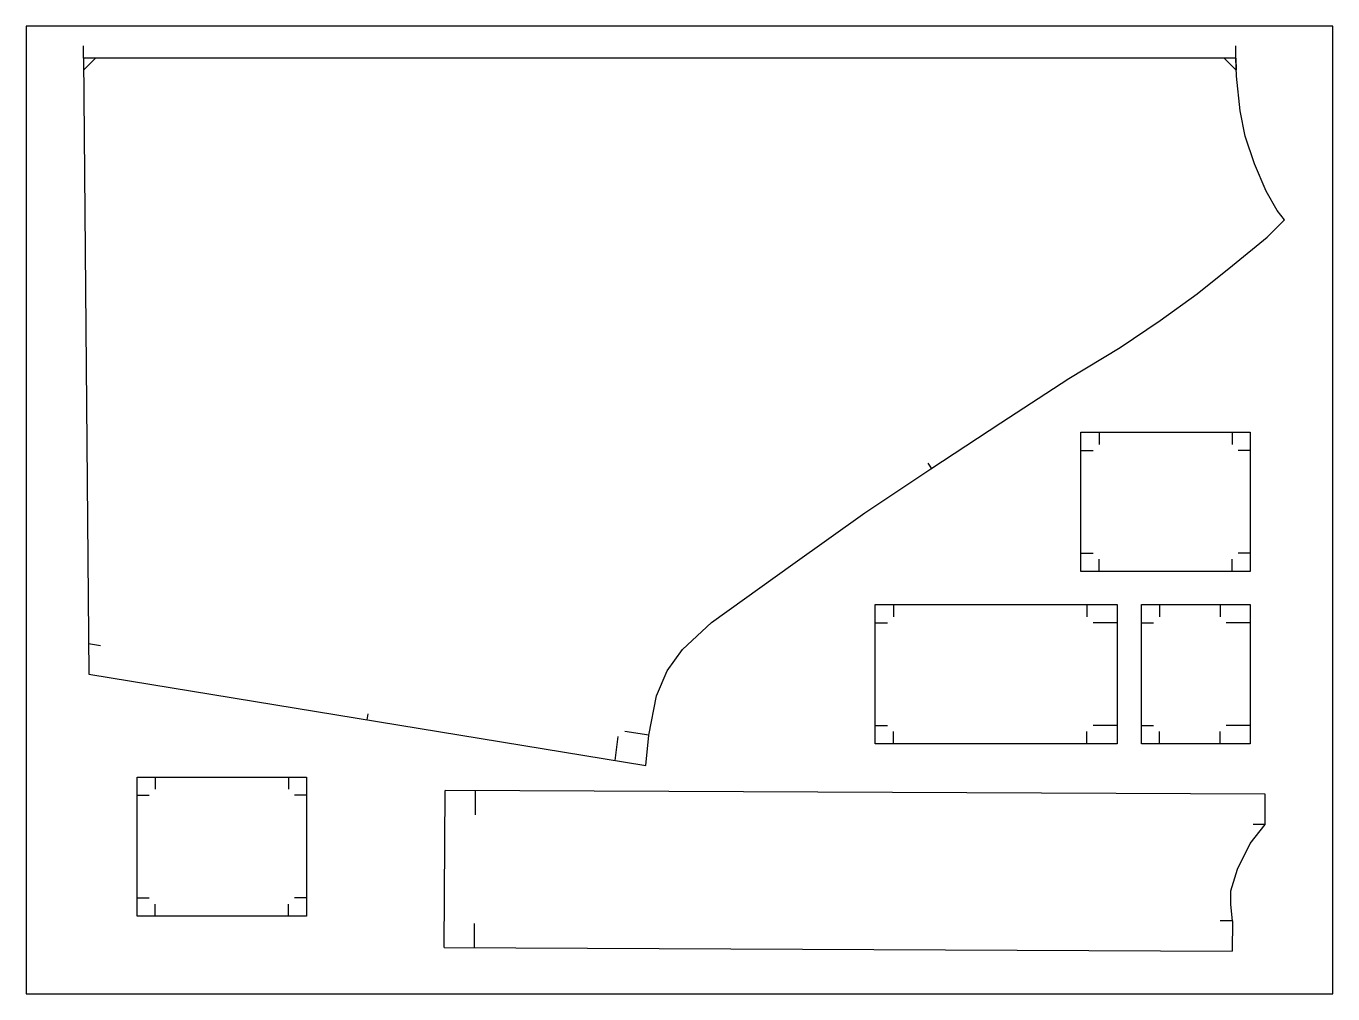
# Model space of a CAD drawing. Extents: x 7849 to 8534, y 1194 to 1702.
import ezdxf

# ---------------------------------------------------------------- set-up
doc = ezdxf.new("R2010")
doc.units = 0
doc.header["$LTSCALE"] = 6.96367
doc.header["$MEASUREMENT"] = 0
for name, color, linetype in [('0_MATERIAL_1', 55, 'Continuous'), ('6_CUT_1', 5, 'Continuous'), ('7_NOTCHES_1', 3, 'Continuous')]:
    doc.layers.add(name, color=color, linetype=linetype)

msp = doc.modelspace()

# ---------------------------------------------------------------- linework, layer by layer
at = {"layer": '0_MATERIAL_1', "color": 55, "linetype": 'Continuous', "lineweight": 25}
for p, q in [((7848.6, 1701.8), (7848.6, 1193.8)), ((8534.4, 1701.8), (7848.6, 1701.8)), ((8534.4, 1193.8), (8534.4, 1701.8)), ((7848.6, 1193.8), (8534.4, 1193.8))]:
    msp.add_line(p, q, dxfattribs=at)
at = {"layer": '6_CUT_1', "color": 4, "linetype": 'Continuous', "lineweight": 25}
msp.add_line((8483.4, 1685.05), (7878.71, 1685.05), dxfattribs=at)
at = {"layer": '6_CUT_1', "color": 5, "linetype": 'Continuous', "lineweight": 25}
for p, q in [((7878.71, 1685.05), (7881.48, 1361.61)), ((8483.83, 1675.56), (8483.4, 1685.05)), ((8485.72, 1657.3), (8483.83, 1675.56)), ((8488.29, 1643.97), (8485.72, 1657.3)), ((8493.31, 1629.6), (8488.29, 1643.97)), ((8499.4, 1615.24), (8493.31, 1629.6)), ((8505.1, 1605.09), (8499.4, 1615.24)), ((8509, 1600.2), (8505.1, 1605.09)), ((8499.93, 1590.99), (8509, 1600.2)), ((8481.77, 1576.1), (8499.93, 1590.99)), ((8463.26, 1561.2), (8481.77, 1576.1)), ((8443.69, 1547.34), (8463.26, 1561.2)), ((8422.71, 1533.13), (8443.69, 1547.34)), ((8395.77, 1516.76), (8422.71, 1533.13)), ((8360.1, 1493.64), (8395.77, 1516.76)), ((8323.39, 1469.47), (8360.1, 1493.64)), ((8402.18, 1415.59), (8402.18, 1488.61)), ((8402.18, 1488.61), (8491.08, 1488.61)), ((8491.08, 1488.61), (8491.08, 1415.59)), ((8288.77, 1446.36), (8323.39, 1469.47)), ((8251.03, 1419.37), (8288.77, 1446.36)), ((8208.38, 1388.82), (8251.03, 1419.37)), ((8491.08, 1415.59), (8402.18, 1415.59)), ((8294.23, 1398.12), (8421.23, 1398.12)), ((8294.23, 1325.1), (8294.23, 1398.12)), ((8421.23, 1398.12), (8421.23, 1325.1)), ((8433.93, 1325.1), (8433.93, 1398.12)), ((8433.93, 1398.12), (8491.08, 1398.12)), ((8491.08, 1398.12), (8491.08, 1325.1)), ((8193.03, 1374.65), (8208.38, 1388.82)), ((8185.03, 1363.34), (8193.03, 1374.65)), ((7881.48, 1361.61), (8173.81, 1313.71)), ((8179.51, 1350.3), (8185.03, 1363.34)), ((8175.4, 1329.53), (8179.51, 1350.3)), ((8173.81, 1313.71), (8175.4, 1329.53)), ((8421.23, 1325.1), (8294.23, 1325.1)), ((8491.08, 1325.1), (8433.93, 1325.1)), ((7906.88, 1234.61), (7906.88, 1307.64)), ((7906.88, 1307.64), (7995.78, 1307.64)), ((7995.78, 1307.64), (7995.78, 1234.61)), ((8068.04, 1218.08), (8068.44, 1300.61)), ((8498.92, 1298.62), (8068.44, 1300.61)), ((8498.84, 1282.75), (8498.92, 1298.62)), ((8491.08, 1272.71), (8498.84, 1282.75)), ((8484.32, 1259.24), (8491.08, 1272.71)), ((8480.82, 1247.94), (8484.32, 1259.24)), ((8480.93, 1240.68), (8480.82, 1247.94)), ((7995.78, 1234.61), (7906.88, 1234.61)), ((8481.66, 1232.06), (8480.93, 1240.68)), ((8481.66, 1232.06), (8481.59, 1216.19)), ((8068.04, 1218.08), (8481.59, 1216.19))]:
    msp.add_line(p, q, dxfattribs=at)
at = {"layer": '7_NOTCHES_1', "color": 3, "linetype": 'Continuous', "lineweight": 25}
for p, q in [((7878.71, 1685.05), (7878.71, 1691.4)), ((8483.4, 1685.05), (8483.4, 1691.4)), ((7878.71, 1685.05), (7878.71, 1678.7)), ((7878.71, 1678.7), (7885.06, 1685.05)), ((8483.4, 1685.05), (8474.35, 1685.05)), ((8483.66, 1678.7), (8477.32, 1685.05)), ((8483.4, 1685.05), (8483.66, 1678.7)), ((8411.7, 1488.61), (8411.7, 1482.26)), ((8481.55, 1488.61), (8481.55, 1482.26)), ((8402.18, 1479.09), (8408.53, 1479.09)), ((8491.08, 1479.09), (8484.73, 1479.09)), ((8323.81, 1469.75), (8322.07, 1472.4)), ((8402.18, 1425.11), (8408.53, 1425.11)), ((8411.7, 1415.59), (8411.7, 1421.94)), ((8481.55, 1415.59), (8481.55, 1421.94)), ((8491.08, 1425.11), (8484.73, 1425.11)), ((8303.75, 1398.12), (8303.75, 1391.77)), ((8405.35, 1398.12), (8405.35, 1391.77)), ((8443.45, 1398.12), (8443.45, 1391.77)), ((8475.2, 1398.12), (8475.2, 1391.77)), ((8294.23, 1388.6), (8300.58, 1388.6)), ((8421.23, 1388.6), (8408.53, 1388.6)), ((8433.93, 1388.6), (8440.28, 1388.6)), ((8491.08, 1388.6), (8478.38, 1388.6)), ((7881.34, 1377.72), (7887.61, 1376.69)), ((8027.65, 1337.66), (8028.16, 1340.79)), ((8175.4, 1329.53), (8162.87, 1331.59)), ((8294.23, 1334.62), (8300.58, 1334.62)), ((8303.75, 1325.1), (8303.75, 1331.45)), ((8405.35, 1325.1), (8405.35, 1331.45)), ((8421.23, 1334.62), (8408.53, 1334.62)), ((8433.93, 1334.62), (8440.28, 1334.62)), ((8443.45, 1325.1), (8443.45, 1331.45)), ((8475.2, 1325.1), (8475.2, 1331.45)), ((8491.08, 1334.62), (8478.38, 1334.62)), ((8157.75, 1316.34), (8159.33, 1328.94)), ((7916.4, 1307.64), (7916.4, 1301.29)), ((7986.25, 1307.64), (7986.25, 1301.29)), ((7906.88, 1298.11), (7913.23, 1298.11)), ((7995.78, 1298.11), (7989.43, 1298.11)), ((8084.31, 1300.54), (8084.25, 1287.84)), ((8498.84, 1282.75), (8492.49, 1282.78)), ((7906.88, 1244.14), (7913.23, 1244.14)), ((7995.78, 1244.14), (7989.43, 1244.14)), ((7916.4, 1234.61), (7916.4, 1240.96)), ((7986.25, 1234.61), (7986.25, 1240.96)), ((8083.92, 1218), (8083.98, 1230.7)), ((8481.66, 1232.06), (8475.31, 1232.09))]:
    msp.add_line(p, q, dxfattribs=at)

doc.saveas('drawing.dxf')
